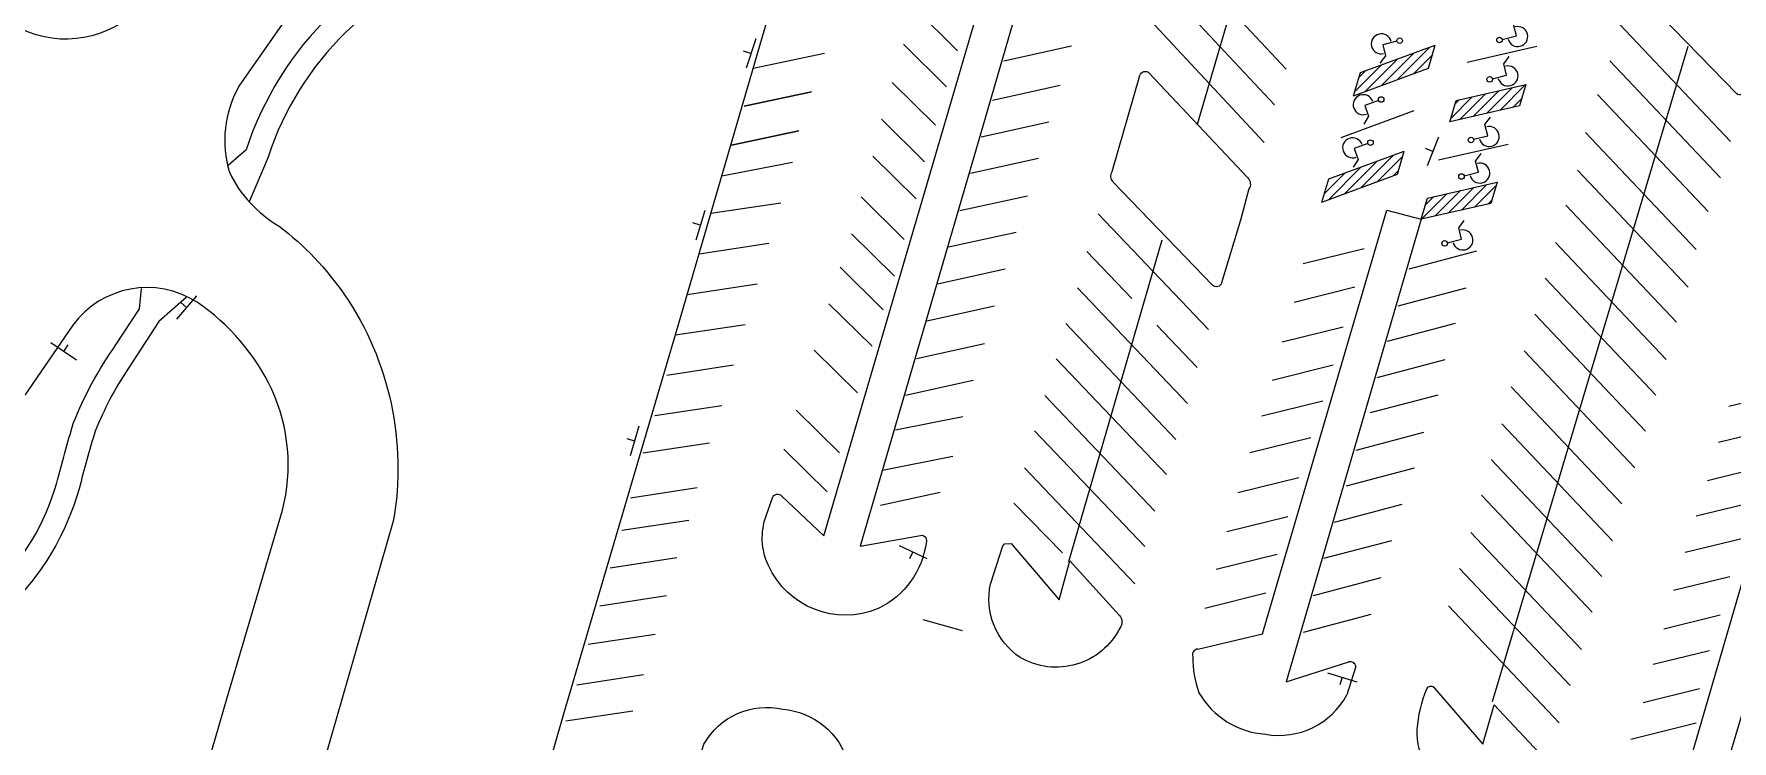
# Model space of a CAD drawing. Header units: feet. Extents: x 6763715 to 6770513, y 1886699 to 1891873.
# Drawn here: x 6765488.8 to 6765929, y 1888187.9 to 1888371.2 of the extents above; entities that cross this region are included whole.
import ezdxf

# ---------------------------------------------------------------- set-up
doc = ezdxf.new("R2010")
doc.units = ezdxf.units.FT
doc.header["$LTSCALE"] = 48
doc.header["$MEASUREMENT"] = 0
doc.layers.get('0').update_dxf_attribs({"lineweight": 0})
for name, color, linetype, lineweight in [('C-PKNG-STRP', 3, 'Continuous', 0), ('C-ROAD', 5, 'Continuous', 0), ('Crosswalk_Stripping', 3, 'Continuous', 0), ('Handicap signs', 5, 'Continuous', 0), ('L-SITE-WALK', 6, 'Continuous', 0)]:
    doc.layers.add(name, color=color, linetype=linetype, lineweight=lineweight)
pattern_1 = [(45, (-9e-11, 0), (-1.3258252147, 1.3258252147), [])]

# ---------------------------------------------------------------- blocks, each defined once
blk = doc.blocks.new('Campus_Base_Map_NEW$0$S1')
for points in [[(-0.0833, 0), (0.0833, 0)], [(0, 0), (0, -0.0417)]]:
    blk.add_lwpolyline(points)
blk = doc.blocks.new('Campus_Base_Map_NEW$0$HANDI')
at = {"layer": 'Handicap signs', "lineweight": 0}
for p, q in [((0, 0.0791), (0, 0)), ((0, 0), (0.0625, 0)), ((0.0625, 0), (0.0941, -0.0386))]:
    blk.add_line(p, q, dxfattribs=at)
blk.add_circle((0, 0.0941), 0.015, dxfattribs=at)
blk.add_arc((-0.0062, -0.0062), 0.0541, 90, 0, dxfattribs=at)

msp = doc.modelspace()

# ---------------------------------------------------------------- hatches: boundary and pattern name
at = {"layer": 'Crosswalk_Stripping'}
h = msp.add_hatch(dxfattribs=at)
h.set_pattern_fill('ANSI31', color=256, scale=15, style=0)
h.set_pattern_definition(pattern_1)
h.paths.add_polyline_path([(6765851.96, 1888368.25), (6765832.62, 1888361.1), (6765830.84, 1888355.11), (6765850.22, 1888362.28)])
h = msp.add_hatch(dxfattribs=at)
h.set_pattern_fill('ANSI31', color=256, scale=15, style=0)
h.set_pattern_definition(pattern_1)
h.paths.add_polyline_path([(6765850.22, 1888362.28), (6765851.96, 1888368.25), (6765832.62, 1888361.1), (6765830.84, 1888355.11)])
h = msp.add_hatch(dxfattribs=at)
h.set_pattern_fill('ANSI31', color=256, scale=15, style=0)
h.set_pattern_definition(pattern_1)
h.paths.add_polyline_path([(6765875.55, 1888358.08), (6765857.49, 1888353.96), (6765855.87, 1888348.46), (6765873.94, 1888352.58)])
h = msp.add_hatch(dxfattribs=at)
h.set_pattern_fill('ANSI31', color=256, scale=15, style=0)
h.set_pattern_definition(pattern_1)
h.paths.add_polyline_path([(6765842.25, 1888334.81), (6765843.98, 1888340.78), (6765824.42, 1888333.55), (6765822.64, 1888327.56)])
h = msp.add_hatch(dxfattribs=at)
h.set_pattern_fill('ANSI31', color=256, scale=15, style=0)
h.set_pattern_definition(pattern_1)
h.paths.add_polyline_path([(6765866.5, 1888327.3), (6765868.11, 1888332.79), (6765850.05, 1888328.67), (6765848.45, 1888323.18)])

# ---------------------------------------------------------------- linework, layer by layer
at = {"layer": 'C-PKNG-STRP'}
for p, q in [((6765851.96, 1888368.25), (6765832.62, 1888361.1)), ((6765851.96, 1888368.25), (6765850.26, 1888362.29)), ((6765878.46, 1888367.97), (6765860.4, 1888363.86)), ((6765850.26, 1888362.29), (6765830.84, 1888355.11)), ((6765832.62, 1888361.1), (6765830.84, 1888355.11)), ((6765857.49, 1888353.96), (6765875.56, 1888358.08)), ((6765875.56, 1888358.08), (6765873.94, 1888352.58)), ((6765855.87, 1888348.46), (6765857.49, 1888353.96)), ((6765846.51, 1888351.31), (6765827.63, 1888344.33)), ((6765873.94, 1888352.58), (6765855.87, 1888348.46)), ((6765843.98, 1888340.78), (6765824.42, 1888333.55)), ((6765843.98, 1888340.78), (6765842.25, 1888334.81)), ((6765824.42, 1888333.55), (6765822.64, 1888327.56))]:
    msp.add_line(p, q, dxfattribs=at)
for points in [[(6765790.45, 1888347.86), (6765838.85, 1888513.2)], [(6765784.95, 1888392.55), (6765813.42, 1888362.09)], [(6765781.94, 1888383.33), (6765810.4, 1888352.86)], [(6765728.26, 1888366.84), (6765717.07, 1888377.88)], [(6765779.3, 1888373.58), (6765807.76, 1888343.12)], [(6765899.96, 1888373.65), (6765928.64, 1888343.32)], [(6765725.38, 1888357.52), (6765714.19, 1888368.57)], [(6765740.21, 1888364.27), (6765757.78, 1888368.13)], [(6765866.95, 1888198.21), (6765917.7, 1888368.08)], [(6765675.28, 1888362.36), (6765693.75, 1888366.28)], [(6765897.35, 1888364.22), (6765926.03, 1888333.89)], [(6765722.49, 1888347.55), (6765711.29, 1888358.6)], [(6765737.27, 1888354.08), (6765754.84, 1888357.93)], [(6765672.92, 1888352.53), (6765690.41, 1888356.25), (6765672.92, 1888352.53), (6765672.92, 1888352.53)], [(6765894.19, 1888355.55), (6765922.87, 1888325.23)], [(6765719.7, 1888338.11), (6765708.51, 1888349.16)], [(6765669.59, 1888342.41), (6765687.08, 1888346.12), (6765669.59, 1888342.41), (6765669.59, 1888342.41)], [(6765734.36, 1888344.55), (6765751.93, 1888348.4)], [(6765891.07, 1888345.7), (6765919.75, 1888315.38)], [(6765852.96, 1888338.57), (6765871.02, 1888342.68)], [(6765667.11, 1888334.4), (6765685.49, 1888337.99)], [(6765717.5, 1888328.47), (6765706.3, 1888339.52)], [(6765731.62, 1888335.15), (6765749.19, 1888339)], [(6765889, 1888335.94), (6765917.68, 1888305.61)], [(6765842.25, 1888334.81), (6765822.64, 1888327.56)], [(6765664.29, 1888324.73), (6765682.42, 1888327.47)], [(6765714.44, 1888317.92), (6765703.25, 1888328.96)], [(6765728.8, 1888325.44), (6765746.37, 1888329.3)], [(6765764.69, 1888324.63), (6765793.27, 1888294.61)], [(6765885.94, 1888326.84), (6765914.62, 1888296.51)], [(6765711.93, 1888308.4), (6765700.73, 1888319.44)], [(6765725.88, 1888316), (6765743.45, 1888319.85)], [(6765661.22, 1888314.22), (6765679.35, 1888316.96)], [(6765757.13, 1888234.44), (6765781.32, 1888317.88)], [(6765761.79, 1888314.79), (6765773.39, 1888302.61)], [(6765833.7, 1888315.56), (6765817.89, 1888311.63)], [(6765845.3, 1888310.34), (6765862.89, 1888314.99)], [(6765883.29, 1888317.14), (6765911.97, 1888286.81)], [(6765708.98, 1888299.74), (6765697.79, 1888310.79)], [(6765723.01, 1888306.47), (6765740.58, 1888310.32)], [(6765658.15, 1888303.71), (6765676.28, 1888306.45)], [(6765759.31, 1888305.45), (6765787.89, 1888275.43)], [(6765831.29, 1888305.56), (6765815.48, 1888301.63)], [(6765842.52, 1888300.76), (6765860.11, 1888305.41)], [(6765880.59, 1888307.88), (6765909.27, 1888277.55)], [(6765706.07, 1888290.25), (6765694.87, 1888301.3)], [(6765720.27, 1888296.89), (6765737.85, 1888300.75)], [(6765756.3, 1888296.13), (6765784.88, 1888266.11)], [(6765839.73, 1888291.59), (6765857.31, 1888296.24)], [(6765877.93, 1888298.57), (6765906.61, 1888268.25)], [(6765655.07, 1888293.2), (6765673.21, 1888295.94)], [(6765779.91, 1888295.75), (6765790.37, 1888284.77)], [(6765828.18, 1888295.22), (6765812.38, 1888291.3)], [(6765702.27, 1888278.22), (6765691.08, 1888289.27)], [(6765717.64, 1888287.11), (6765735.21, 1888290.96)], [(6765875.19, 1888289.09), (6765903.87, 1888258.76)], [(6765652.85, 1888282.81), (6765670.19, 1888285.43)], [(6765753.81, 1888287.01), (6765782.39, 1888256.99)], [(6765825.59, 1888285.35), (6765809.79, 1888281.42)], [(6765837.07, 1888282.15), (6765854.66, 1888286.8)], [(6765714.76, 1888277.62), (6765732.33, 1888281.47)], [(6765871.79, 1888279.71), (6765900.47, 1888249.39)], [(6765649.75, 1888272.3), (6765667.09, 1888274.92)], [(6765750.85, 1888277.52), (6765779.43, 1888247.5)], [(6765822.98, 1888276.04), (6765807.17, 1888272.12)], [(6765835.29, 1888273.06), (6765852.87, 1888277.7)], [(6765942.82, 1888278.2), (6765928.19, 1888274.63)], [(6765697.6, 1888262.68), (6765686.4, 1888273.72)], [(6765712.14, 1888268.62), (6765729.59, 1888272.03)], [(6765869.36, 1888270.2), (6765898.04, 1888239.87)], [(6765748.23, 1888268.35), (6765776.81, 1888238.33)], [(6765819.84, 1888266.55), (6765804.04, 1888262.62)], [(6765831.59, 1888263.32), (6765849.18, 1888267.97)], [(6765940.16, 1888268.85), (6765925.53, 1888265.28)], [(6765646.63, 1888262.63), (6765663.96, 1888265.25)], [(6765694.44, 1888252.56), (6765683.24, 1888263.61)], [(6765708.76, 1888258.13), (6765727.01, 1888261.81)], [(6765866.57, 1888260.93), (6765895.25, 1888230.61)], [(6765745.58, 1888258.74), (6765774.17, 1888228.72)], [(6765829.11, 1888254.06), (6765846.69, 1888258.71)], [(6765937.3, 1888258.97), (6765922.68, 1888255.39)], [(6765643.44, 1888251.01), (6765660.77, 1888253.64)], [(6765708.27, 1888249.05), (6765723.74, 1888252.48)], [(6765816.69, 1888256.17), (6765800.89, 1888252.24)], [(6765755.41, 1888236.76), (6765742.83, 1888249.61)], [(6765825.97, 1888244.65), (6765843.55, 1888249.3)], [(6765864.09, 1888251.63), (6765892.77, 1888221.31)], [(6765934.42, 1888249.78), (6765919.79, 1888246.21)], [(6765641.23, 1888242.61), (6765658.56, 1888245.23)], [(6765813.85, 1888246.06), (6765798.04, 1888242.14)], [(6765823.22, 1888235.3), (6765840.81, 1888239.95)], [(6765861.31, 1888242.02), (6765889.99, 1888211.69)], [(6765931.55, 1888240.34), (6765916.92, 1888236.77)], [(6765638.15, 1888232.85), (6765655.48, 1888235.47)], [(6765811.07, 1888236.31), (6765795.27, 1888232.39)], [(6765820.49, 1888225.64), (6765838.08, 1888230.29)], [(6765858.39, 1888232.62), (6765887.07, 1888202.29)], [(6765928.52, 1888230.49), (6765913.89, 1888226.92)], [(6765635.47, 1888223.01), (6765652.8, 1888225.63)], [(6765808.18, 1888226.25), (6765792.37, 1888222.33)], [(6765855.57, 1888223), (6765884.25, 1888192.67)], [(6765719.21, 1888219.41), (6765729.45, 1888216.56)], [(6765817.93, 1888216.17), (6765835.51, 1888220.81)], [(6765925.97, 1888220.53), (6765911.34, 1888216.96)], [(6765632.48, 1888213.04), (6765649.81, 1888215.66)], [(6765923.22, 1888211.31), (6765908.59, 1888207.74)], [(6765629.51, 1888202.53), (6765646.85, 1888205.15)], [(6765920.63, 1888201.44), (6765906, 1888197.87)], [(6765626.68, 1888193.18), (6765644.02, 1888195.8)], [(6765919.72, 1888192.6), (6765902.82, 1888188.37)]]:
    msp.add_lwpolyline(points, dxfattribs=at)
msp.add_lwpolyline([(6765850.05, 1888328.67), (6765868.11, 1888332.79), (6765866.5, 1888327.3), (6765848.45, 1888323.17)], close=True, dxfattribs=at)
at = {"layer": 'C-ROAD', "lineweight": 0}
for p, q in [((6765807.28, 1888215.73), (6765839.56, 1888325.55)), ((6765848.45, 1888323.18), (6765813.42, 1888203.31)), ((6765839.56, 1888325.55), (6765848.45, 1888323.18)), ((6765790.55, 1888211.78), (6765807.28, 1888215.73)), ((6765813.42, 1888203.31), (6765829.66, 1888208.44)), ((6765831.51, 1888207.23), (6765829.18, 1888199.92))]:
    msp.add_line(p, q, dxfattribs=at)
at = {"layer": 'C-ROAD'}
for points in [[(6765580.15, 1888498.02, 0.019), (6765570.01, 1888483.21, 0.052324), (6765549.67, 1888450.31, 0.028075), (6765538.11, 1888420.32), (6765533.7, 1888408.4), (6765528.92, 1888396.99), (6765522.33, 1888386.75), (6765516.34, 1888378.08, -0.324753), (6765485.35, 1888372.55, -0.290372), (6765469.72, 1888394.27, -0.190994), (6765473.52, 1888412.16, 0.045367), (6765496.62, 1888457.67, 0.010452), (6765507.69, 1888488.96, -0.002695), (6765527.27, 1888539.19, -0.013976), (6765554.29, 1888595.77, -0.031891), (6765578.61, 1888637.1, -0.293056), (6765626.95, 1888650.13, -0.268858), (6765660.63, 1888616.6, -0.248785), (6765648.29, 1888568.26, -0.070715), (6765620.95, 1888541.14, 0.049432), (6765592.67, 1888515.62, 0.015291), (6765582.74, 1888501.77)], [(6765561.61, 1888385.98), (6765541.93, 1888357.68, 0.202069), (6765539.44, 1888335.35, 0.151222), (6765552.33, 1888321.41, -0.07818), (6765569.32, 1888303.61, -0.19516), (6765581.94, 1888244.9), (6765547.43, 1888125.18)], [(6766223.66, 1887728.37, -0.001944), (6766133.76, 1887750.88, -0.020702), (6765995.34, 1887793.25, -0.015967), (6765864.21, 1887842.32, -0.018056), (6765695.37, 1887919.01), (6765611, 1887964.05), (6765576.25, 1887981.86), (6765540.13, 1888001.21, -0.328663), (6765506.7, 1888088.28), (6765521.77, 1888140.33), (6765538.81, 1888198.84), (6765553.2, 1888247.78, 0.172155), (6765550.43, 1888279.09, 0.134174), (6765531.06, 1888301.69, 0.395274), (6765498.85, 1888295.76), (6765486.43, 1888277.56, -0.030191)]]:
    msp.add_lwpolyline(points, format="xyb", dxfattribs=at)
for points in [[(6765703.01, 1888238.47), (6765718.64, 1888241.24, -0.542967), (6765720.15, 1888239.62, -0.254552), (6765707.7, 1888222.29, -0.406249), (6765679.19, 1888233.46, -0.200499), (6765678.63, 1888246.3), (6765680.22, 1888250.94, -0.58873), (6765682.72, 1888251.39), (6765693.53, 1888241.12), (6765741.01, 1888402.85), (6765780.4, 1888536.05), (6765769.08, 1888549.26, -0.154365), (6765767.97, 1888551.86), (6765772.72, 1888566.66, -0.398451), (6765797.35, 1888576.28, -0.422182), (6765812.41, 1888555.94), (6765808.15, 1888540.9, -0.283916), (6765805.85, 1888538.78), (6765789.26, 1888534.75), (6765734.83, 1888347.34)], [(6765924.46, 1888171.14), (6765939.9, 1888176.76, -0.497944), (6765942.6, 1888175.01), (6765939.86, 1888166.72, -0.404865), (6765914.3, 1888157.42, -0.345678), (6765900.16, 1888176.64, -0.26607), (6765901.66, 1888179.07), (6765918.18, 1888182.8), (6765985.05, 1888412.12), (6766004.82, 1888482.71), (6765990.62, 1888478.23, -0.508801), (6765988.62, 1888479.7), (6765992.71, 1888494.47, -0.353346), (6766011.89, 1888506.32, -0.267462), (6766032.16, 1888493.92, -0.165127), (6766032.63, 1888482.4), (6766030.47, 1888475.1, -0.235103), (6766028.31, 1888472.77), (6766013.79, 1888469.69)], [(6765925.04, 1888398.79), (6765938.74, 1888384.27, -0.231534), (6765939.54, 1888381.7), (6765932.22, 1888356.36, -0.511252), (6765930.31, 1888355.68), (6765904.04, 1888382.74, -0.273289), (6765903.42, 1888385.32), (6765911.1, 1888410.27, -0.595275), (6765913.24, 1888410.7)], [(6765801.58, 1888322.93), (6765796.71, 1888306.72, -0.550349), (6765794.35, 1888306.06), (6765768.62, 1888332.84, -0.336949), (6765768.3, 1888335.6), (6765775.54, 1888360.49, -0.581759), (6765777.95, 1888361.06), (6765803.52, 1888333.89, -0.340932), (6765803.8, 1888331.03)], [(6765757.34, 1888234.63), (6765770.19, 1888220.51, -0.366231), (6765770.31, 1888217.21, -0.431193), (6765744.51, 1888209.58, -0.309275), (6765736.81, 1888228.64), (6765739.97, 1888238.53), (6765740.44, 1888239.03), (6765742.11, 1888239.14), (6765754.63, 1888224.53)], [(6765867.34, 1888197.34), (6765880.26, 1888183.58, -0.392756), (6765880.28, 1888180.72, -0.361231), (6765857.36, 1888175, -0.317181), (6765847.44, 1888190.94, -0.082992), (6765849.92, 1888201.47, -0.609028), (6765851.94, 1888201.63), (6765864.4, 1888187.15)], [(6765682.96, 1888196.19, -0.309942), (6765699.9, 1888182.31, -0.147952), (6765698, 1888168.06, -0.168043), (6765695.96, 1888165.91), (6765669.7, 1888159.81), (6765671.15, 1888164.75), (6765659.23, 1888176.56), (6765662.5, 1888187.12, -0.334341)]]:
    msp.add_lwpolyline(points, format="xyb", close=True, dxfattribs=at)
msp.add_lwpolyline([(6765576.04, 1888020.53), (6765626.05, 1888194.74), (6765656.05, 1888296.54), (6765689.63, 1888411.51)], dxfattribs=at)
at = {"layer": 'C-ROAD', "lineweight": 0}
for centre, radius, start, end in [((6765790.58, 1888210.36), 1.42, 91.1942, 201.3912), ((6765813.97, 1888209.17), 24.72, 178.4574, 200.6146), ((6765830.09, 1888207.08), 1.43, 6.0999, 107.5186), ((6765809.38, 1888211.03), 21.34, 209.6564, 266.4373), ((6765811.63, 1888209.3), 19.9, 259.6491, 331.8715)]:
    msp.add_arc(centre, radius, start, end, dxfattribs=at)
at = {"layer": 'L-SITE-WALK', "lineweight": 0}
for points in [[(6765726.63, 1888604.5), (6765727.71, 1888598.9, -0.109883), (6765721.73, 1888584.1), (6765712.81, 1888567.83), (6765702.52, 1888547.67, -0.06474), (6765691.35, 1888529.16, -0.079064), (6765668.4, 1888503.61, -0.003979), (6765647.37, 1888482.1), (6765623.38, 1888454.88, 0.04228), (6765604.68, 1888429.93, -0.005974), (6765588.65, 1888403.09, -0.075144), (6765565.62, 1888376.17, 0.120101), (6765543.77, 1888341.19), (6765539.16, 1888337.1)], [(6765735.68, 1888602.2), (6765733.63, 1888597.91, -0.084118), (6765728.78, 1888584.48), (6765718.11, 1888565.02), (6765705.67, 1888540.63, -0.049375), (6765696.22, 1888525.65, -0.0776), (6765672.47, 1888499.19, -0.003907), (6765651.76, 1888478), (6765627.26, 1888450.21, 0.040872), (6765609.82, 1888426.83, -0.00596), (6765593.76, 1888399.93, -0.074814), (6765569.69, 1888371.75, 0.119553), (6765549.46, 1888339.3), (6765544.56, 1888327.69)], [(6765394.22, 1888157.6, -0.027293), (6765402.22, 1888165.24, 0.004388), (6765424.41, 1888191.2, -0.087669), (6765448.16, 1888207.97, 0.033676), (6765478.13, 1888227.03, 0.128994), (6765494.7, 1888254.9, -0.011138), (6765498.98, 1888270.26, -0.058927), (6765510.01, 1888290.62), (6765516.1, 1888299.96), (6765516.7, 1888305.27)], [(6765528.24, 1888302.87), (6765521.12, 1888296.68), (6765513.09, 1888284.37, 0.049202), (6765504.65, 1888268.27, 0.011018), (6765500.49, 1888253.34, -0.130928), (6765482.03, 1888222.45, -0.041055), (6765444.37, 1888199.19, 0.063608), (6765428.84, 1888187.15, -0.004413), (6765406.45, 1888160.96, 0.024624), (6765399.6, 1888154.54, 0.024624)]]:
    msp.add_lwpolyline(points, format="xyb", dxfattribs=at)

# ---------------------------------------------------------------- block references
at = {"layer": 'C-PKNG-STRP'}
for p, xscale, yscale, zscale, rotation in [((6765674.67, 1888366.12), 47.99999999999994, 47.99999999999994, 47.99999999999994, 251.8350584462221), ((6765851.46, 1888340.74), 47.99999999999979, 47.99999999999979, 47.99999999999979, 248.0790805014708), ((6765661.53, 1888321.63), 47.99999999999984, 47.99999999999984, 47.99999999999984, 252.9335410559287), ((6765528.33, 1888300.31), 48.00000000000019, 48.00000000000019, 48.00000000000019, 229.2027749179178), ((6765496.5, 1888288.94), 48.00000000000025, 48.00000000000025, 48.00000000000025, 145.84680661344), ((6765644.49, 1888265.68), 47.99999999999999, 47.99999999999999, 47.99999999999999, 253.3558906687355), ((6765716.68, 1888236.94), 47.99999999999995, 47.99999999999995, 47.99999999999995, 334.4726284659837), ((6765827.96, 1888204.46), 48, 48, 48, 343.3457038520447)]:
    msp.add_blockref('Campus_Base_Map_NEW$0$S1', p, dxfattribs=dict(at, xscale=xscale, yscale=yscale, zscale=zscale, rotation=rotation))
at = {"layer": 'Handicap signs'}
for p, xscale, yscale, zscale, rotation in [((6765873.13, 1888370.75), 48.00000000049456, 48.00000000049456, 48.00000000049456, 104.1872433714881), ((6765838.48, 1888368.44), 47.99999999999998, 47.99999999999998, 47.99999999999998, 283.3134449039101), ((6765870.6, 1888360.55), 48.00000000049456, 48.00000000049456, 48.00000000049456, 104.1872433714881), ((6765833.81, 1888352.7), 47.99999999999998, 47.99999999999998, 47.99999999999998, 289.6583278147884), ((6765865.73, 1888344.84), 48.00000000049456, 48.00000000049456, 48.00000000049456, 104.1872433714881), ((6765831.06, 1888341.53), 47.99999999999998, 47.99999999999998, 47.99999999999998, 289.6583278147884), ((6765863.28, 1888335.37), 48.00000000049456, 48.00000000049456, 48.00000000049456, 104.1872433714881), ((6765858.91, 1888318.03), 48.00000000049456, 48.00000000049456, 48.00000000049456, 104.1872433714881)]:
    msp.add_blockref('Campus_Base_Map_NEW$0$HANDI', p, dxfattribs=dict(at, xscale=xscale, yscale=yscale, zscale=zscale, rotation=rotation))

doc.saveas('drawing.dxf')
